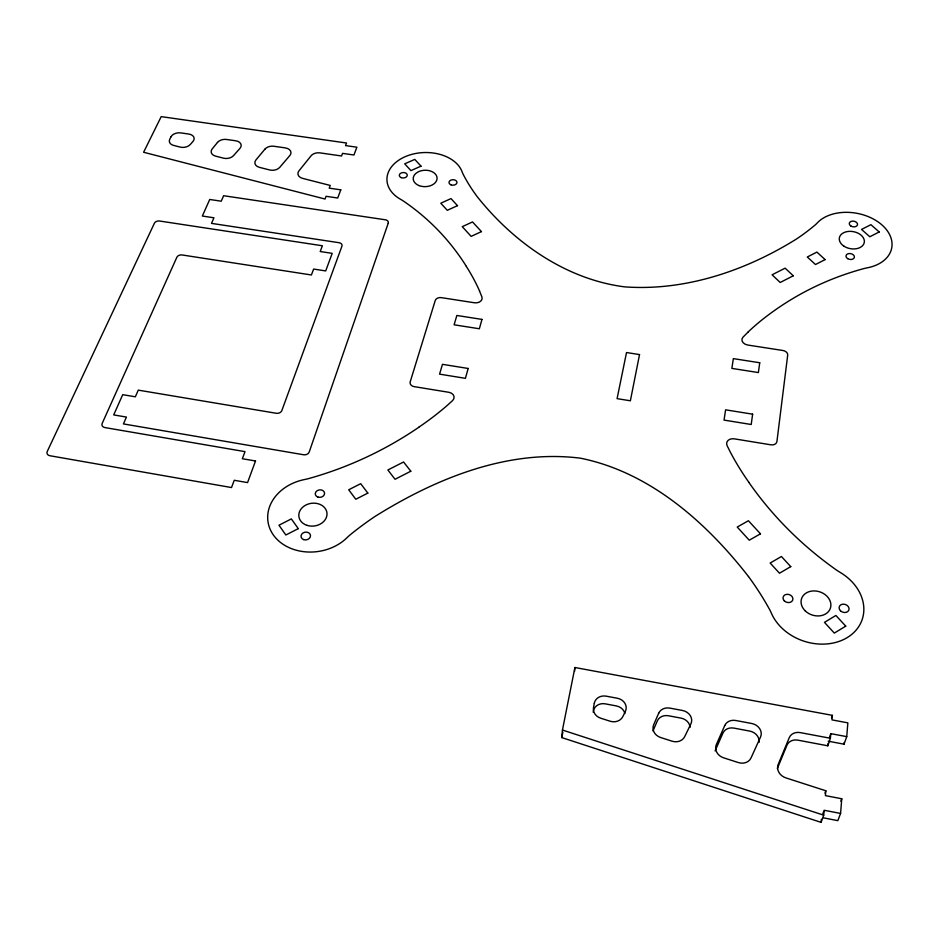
<?xml version="1.0" encoding="UTF-8"?>
<svg xmlns="http://www.w3.org/2000/svg" width="939" height="939" viewBox="0 0 939 939"><rect width="100%" height="100%" fill="white"/><g stroke="black" fill="none" stroke-linecap="round" stroke-linejoin="round"><path stroke-width="1.41" d="M828.221 741.2L844.044 744.181L844.184 742.456M840.581 813.444L841.755 798.76L825.404 795.615L825.827 790.767L785.861 777.879A11.033 9.402 24.7 0 1 778.196 764.452L789.253 737.667A10.916 9.202 23.6 0 1 800.239 732.608L830.393 738.265L830.804 733.652L846.743 736.634L847.847 722.854L832.001 719.896L832.388 715.354L574.914 667.5L562.449 730.037L561.804 737.585L821.097 822.376L823.703 815.169L824.137 810.251L840.581 813.444L837.834 820.651L823.562 817.869M821.097 822.376L821.355 819.313M777.351 768.513L786.964 745.202A10.834 9.155 23.9 0 1 797.88 740.155L827.811 745.801L828.022 743.5M574.562 671.397L574.914 667.5M593.19 712.196L593.448 710.835A10.376 9.097 11.8 0 1 605.268 703.851L616.383 705.94A10.388 9.108 12.7 0 1 624.904 713.546M561.804 737.585L562.86 732.279M831.531 717.889L832.388 715.354M829.513 737.432L830.804 733.652M827.811 745.801L830.393 738.265M824.958 793.209L825.827 790.767M844.044 744.181L846.743 736.634M822.822 813.867L823.703 811.46M840.839 801.19L841.755 798.76M652.992 730.906L657.323 720.917A10.505 9.132 16.6 0 1 668.474 715.764L681.08 718.135A10.529 9.144 17.4 0 1 690.118 727.349M715.084 750.907L722.948 733.089A10.669 9.155 20.7 0 1 733.922 728.101L749.768 731.094A10.705 9.155 21.6 0 1 759.099 742.373M747.914 332.242L742.984 337.183A6.608 4.824 9.4 0 0 747.773 345.047L782.915 350.493A5.341 3.909 10.6 0 1 787.692 355.188L776.929 441.494A5.575 4.237 12 0 1 770.896 444.816L734.286 438.842A6.949 5.341 10.8 0 0 727.068 445.544L730.507 452.469A337.16 235.63 17.3 0 0 748.829 482.27M418.724 427.339C396.082 442.797 371.75 455.767 346.28 465.897A281.853 201.533 -7.9 0 1 309.624 478.315A54.662 42.537 -7.6 0 1 304.482 479.547A45.33 36.621 -7.9 0 0 273.66 535.394A45.33 36.621 -7.9 0 0 346.914 537.777A57.925 48.265 -4.6 0 1 350.74 534.361A352.653 314.964 12.6 0 1 375.013 516.45C435.59 478.55 507.753 449.018 580.431 458.185C649.741 472.164 706.163 522.19 748.489 576.534M562.449 730.037L823.703 815.169M748.782 482.294C766.142 507.213 786.8 529.819 809.946 549.479A315.422 222.308 17.4 0 0 835.51 569.363A59.227 45.729 17.6 0 0 840.276 572.461A48.617 39.027 18.2 0 1 846.872 637.804A48.617 39.027 18.2 0 1 771.4 613.249A60.589 50.283 15 0 0 769.135 608.66A345.763 309.377 -0.4 0 0 748.489 576.534M466.354 266.371C454.394 247.262 439.499 229.985 422.292 215.407A294.6 217.954 -10 0 0 404.016 201.451A48.992 34.52 -3.3 0 0 400.577 199.314A38.182 26.28 -1.6 0 1 404.826 156.836A38.182 26.28 -1.6 0 1 462.129 171.872A47.419 32.36 0.7 0 0 463.443 174.842A260.889 171.497 5.6 0 0 476.895 196.263C513.246 242.18 565.571 279.317 624.67 286.865C685.188 291.278 745.848 270.69 796.718 238.846A257.309 169.431 3.1 0 0 814.735 225.325A49.239 33.44 8.1 0 0 817.411 222.789A40.553 27.689 10.5 0 1 882.273 225.219A40.553 27.689 10.5 0 1 867.343 267.815A52.69 36.809 12.4 0 0 862.953 268.836A330.751 241.335 19.9 0 0 832.165 279.153C810.686 287.71 790.274 298.978 771.588 312.593A354.531 259.727 20.6 0 0 747.855 332.218M479.512 291.031L481.93 296.959A6.362 4.66 0 0 1 474.488 302.781L441.318 297.64A5.094 3.744 -1.2 0 0 435.238 300.515L410.214 381.809A5.305 4.061 -2.3 0 0 414.158 386.633L448.889 392.302A6.679 5.153 -1 0 1 452.586 400.589L446.753 405.859A296.794 210.864 -7.8 0 1 418.677 427.304M466.307 266.383A319.659 237.684 -10.8 0 1 479.583 291.008M752.632 414.169L751.212 424.498L724.039 420.097L725.601 409.827L752.632 414.169M759.733 362.747L758.383 372.56L731.868 368.393L733.347 358.628L759.733 362.747M594.317 703.182L593.495 707.548A10.458 9.167 11.7 0 0 600.667 718.182L610.15 721.234A10.493 9.19 12.5 0 0 622.827 716.621L625.409 711.304A10.47 9.144 12.5 0 0 617.416 698.264L606.218 696.163A10.446 9.132 11.6 0 0 594.317 703.182M639.529 354.59L630.374 400.789L617.087 398.641L626.524 352.536L639.529 354.59M468.174 368.475L465.404 378.323L439.569 374.145L442.457 364.332L468.174 368.475M481.977 319.401L479.348 328.767L454.1 324.8L456.859 315.469L481.977 319.401M388.253 223.165L309.224 451.976A4.578 3.592 -7.4 0 1 303.59 454.758L123.432 423.923L126.436 417.08L113.701 414.909L122.716 394.673L135.345 396.798L138.279 390.131L276.277 413.277A4.495 3.451 -7.9 0 0 281.829 410.601L341.937 246.171A4.132 2.934 -4.4 0 0 339.002 242.696L211.498 223.376L213.951 217.789L202.343 216.029L209.726 199.479L221.24 201.192L223.646 195.723L385.272 219.773A4.073 2.864 -2.9 0 1 388.253 223.165M255.525 460.99L247.556 482.599L234.245 480.275L231.51 487.552L49.896 455.732A4.683 3.498 -16.3 0 1 47.255 451.448L154.395 223.236A4.108 2.829 -9.2 0 1 159.571 221.017L322.382 245.76L320.211 251.535L332.195 253.354L325.704 270.925L313.626 269.059L311.408 274.974L182.107 254.962A4.179 2.934 -9 0 0 176.861 257.263L102.187 423.395A4.589 3.439 -14 0 0 104.91 427.574L245.009 451.636L242.344 458.725L255.525 460.99M340.787 189.842L337.711 198.012L326.068 196.298L325.023 199.033L143.608 152.259L161.203 116.624L346.526 143.01L345.54 145.592L356.879 147.2L353.933 155.005L342.547 153.374L341.55 155.98L319.999 152.881A7.876 5.329 -4.4 0 0 311.091 155.78L298.931 170.898A7.946 5.411 -4.8 0 0 302.628 178.387L330.235 185.441L329.202 188.152L340.787 189.842M658.662 713.288L653.661 724.755A10.622 9.261 16.5 0 0 660.61 737.502L672.078 741.2A10.658 9.284 17.4 0 0 684.672 736.681L690.904 723.863A10.611 9.179 17.1 0 0 682.571 710.506L669.871 708.112A10.575 9.179 16.3 0 0 658.662 713.288M724.755 725.507L716.328 744.604A10.822 9.343 21 0 0 723.57 757.808L738.418 762.585A10.869 9.355 22 0 0 751.012 757.984L760.543 737.021A10.787 9.19 21.2 0 0 751.763 723.5L735.812 720.506A10.74 9.19 20.4 0 0 724.755 725.507M170.91 136.918L169.713 139.406A7.841 5.176 -7.8 0 0 173.621 145.416L180.265 147.118A7.841 5.188 -7.7 0 0 190.335 144.453L192.988 141.425A7.829 5.176 -7.6 0 0 188.809 134.042L180.734 132.892A7.829 5.165 -7.8 0 0 170.91 136.918M217.484 142.446L212.167 148.961A7.864 5.258 -6.9 0 0 215.571 156.132L223.576 158.186A7.876 5.27 -6.7 0 0 233.565 155.592L239.997 148.327A7.841 5.235 -6.5 0 0 235.689 140.78L226.557 139.465A7.841 5.223 -6.7 0 0 217.484 142.446M264.951 149.137L255.936 159.947A7.899 5.341 -5.9 0 0 259.434 167.353L269.739 169.982A7.911 5.352 -5.7 0 0 279.74 167.353L289.869 155.51A7.852 5.294 -5.3 0 0 285.327 147.904L273.895 146.261A7.852 5.282 -5.6 0 0 264.951 149.137M845.746 626.137L834.313 633.097L824.477 622.357L835.886 615.468L845.746 626.137M790.767 566.628L779.487 573.224L770.156 563.048L781.424 556.51L790.767 566.628M760.473 533.81L749.263 540.207L737.232 527.061L748.406 520.734L760.473 533.81M298.273 528.634L285.843 534.995L278.965 525.206L291.36 518.903L298.273 528.634M367.83 493.104L355.787 499.255L348.698 489.782L360.705 483.679L367.83 493.104M793.267 275.796L780.192 282.475L772.081 274.798L785.133 268.167L793.267 275.796M410.812 471.225L395.049 479.277L387.866 469.981L403.57 462L410.812 471.225M825.111 259.598L815.475 264.528L807.294 256.993L816.918 252.098L825.111 259.598M879.197 231.968L869.819 236.757L861.533 229.433L870.899 224.679L879.197 231.968M481.449 231.604L471.143 236.37L462.258 226.663L472.528 221.944L481.449 231.604M457.504 205.664L447.281 210.301L440.79 203.211L450.978 198.599L457.504 205.664M421.012 166.156L410.93 170.605L404.709 163.82L414.768 159.407L421.012 166.156M317.969 497.095A4.672 3.744 -7.3 0 0 324.565 493.034A4.672 3.744 -7.3 0 0 317.229 490.651A4.672 3.744 -7.3 0 0 317.969 497.095M303.755 539.643A4.765 3.885 -8.6 0 0 310.492 535.43A4.765 3.885 -8.6 0 0 303.039 532.941A4.765 3.885 -8.6 0 0 303.755 539.643M307.018 525.359A14.167 11.444 -7.9 0 0 326.96 512.905A14.167 11.444 -7.9 0 0 304.741 505.675A14.167 11.444 -7.9 0 0 307.018 525.359M401.235 177.635A3.967 2.723 -2.2 0 0 407.256 175.229A3.967 2.723 -2.2 0 0 401.364 172.905A3.967 2.723 -2.2 0 0 401.235 177.635M450.99 184.842A3.991 2.747 -0.8 0 0 456.976 182.412A3.991 2.747 -0.8 0 0 451.002 180.077A3.991 2.747 -0.8 0 0 450.99 184.842M419.111 185.617A11.937 8.205 -1.6 0 0 437.093 178.351A11.937 8.205 -1.6 0 0 419.275 171.391A11.937 8.205 -1.6 0 0 419.111 185.617M844.149 246.311A12.677 8.651 10.5 0 0 864.267 242.532A12.677 8.651 10.5 0 0 847.072 231.604A12.677 8.651 10.5 0 0 844.149 246.311M847.6 258.601A4.261 2.934 10.7 0 0 854.384 257.333A4.261 2.934 10.7 0 0 848.61 253.624A4.261 2.934 10.7 0 0 847.6 258.601M850.863 225.994A4.19 2.84 10.3 0 0 857.518 224.773A4.19 2.84 10.3 0 0 851.849 221.181A4.19 2.84 10.3 0 0 850.863 225.994M805.122 610.773A15.188 12.195 18.1 0 0 830.276 608.542A15.188 12.195 18.1 0 0 812.517 590.983A15.188 12.195 18.1 0 0 805.122 610.773M840.475 610.784A5.094 4.073 19.2 0 0 848.879 610.068A5.094 4.073 19.2 0 0 842.893 604.164A5.094 4.073 19.2 0 0 840.475 610.784M784.323 600.866A5.035 4.061 17 0 0 792.704 600.15A5.035 4.061 17 0 0 786.894 594.305A5.035 4.061 17 0 0 784.323 600.866"/></g></svg>
